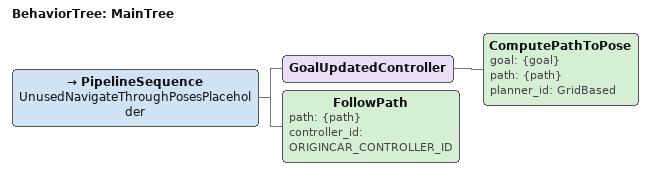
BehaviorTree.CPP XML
<root main_tree_to_execute="MainTree">
  <BehaviorTree ID="MainTree">
    <!--
      Keep this tree parseable with the same minimal BT plugin set used by the
      real NavigateToPose tree. It is never expected to execute in production.
    -->
    <PipelineSequence name="UnusedNavigateThroughPosesPlaceholder">
      <GoalUpdatedController>
        <ComputePathToPose goal="{goal}" path="{path}" planner_id="GridBased"/>
      </GoalUpdatedController>
      <FollowPath path="{path}" controller_id="ORIGINCAR_CONTROLLER_ID"/>
    </PipelineSequence>
  </BehaviorTree>
</root>
